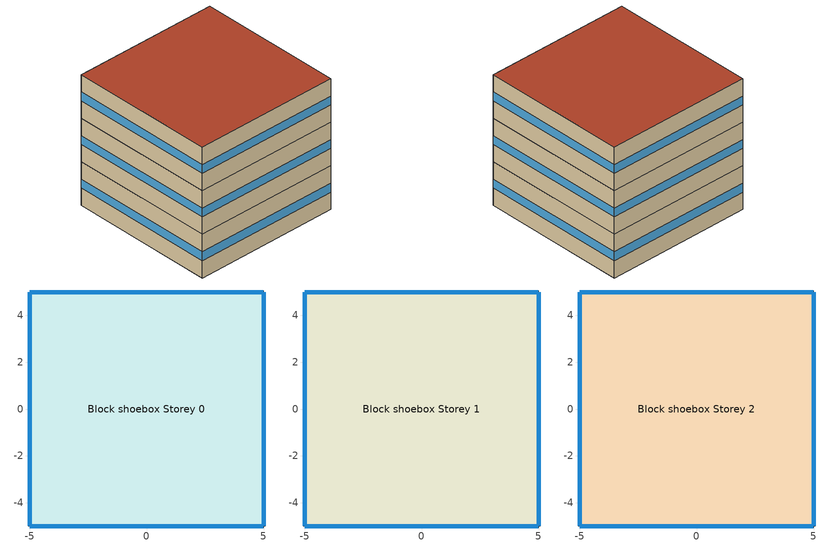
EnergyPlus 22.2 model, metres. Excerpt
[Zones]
Block shoebox Storey 0
 floor ground (GroundSlab): 5,5 5,-5 -5,-5 -5,5 z0
 wall outside (Facade): -5,-5 5,-5 5,5 -5,5 -5,-5 z0:3
 window (single): 5,5 -5,5 / -5,5 -5,-5 / -5,-5 5,-5 / 5,-5 5,5 z1.2:1.8
Block shoebox Storey 1
 floor to Block shoebox Storey 0 (FloorCeiling_Reversed): 5,5 5,-5 -5,-5 -5,5 z3
 wall outside (Facade): -5,-5 5,-5 5,5 -5,5 -5,-5 z3:6
 window (single): 5,5 -5,5 / -5,5 -5,-5 / -5,-5 5,-5 / 5,-5 5,5 z4.2:4.8
Block shoebox Storey 2
 floor to Block shoebox Storey 1 (FloorCeiling_Reversed): 5,5 5,-5 -5,-5 -5,5 z6
 wall outside (Facade): -5,-5 5,-5 5,5 -5,5 -5,-5 z6:9
 window (single): 5,5 -5,5 / -5,5 -5,-5 / -5,-5 5,-5 / 5,-5 5,5 z7.2:7.8
 roof outside (Roof): 5,-5 5,5 -5,5 -5,-5 z9
[Building]
None: North Axis=0; Terrain=Suburbs; Loads Convergence Tolerance Value=0.04; Temperature Convergence Tolerance Value=0.4; Solar Distribution=FullInteriorAndExterior; Maximum Number of Warmup Days=25; Minimum Number of Warmup Days=6
[Site:Location]
Boston-Logan.Intl.AP_MA_USA Design_Conditions: Latitude=42.36; Longitude=-71.01; Time Zone=-5; Elevation=3.7
[SizingPeriod:WeatherFileConditionType] Use Weather File Daylight Saving Period=Yes; Use Weather File Rain and Snow Indicators=Yes
Name | Period Selection | Day of Week for Start Day
Winter Extreme | WinterExtreme | WinterDesignDay
Summer Extreme | SummerExtreme | SummerDesignDay
[Site:GroundTemperature:BuildingSurface]
1.11, 0.1, 1.89, 4.69, 12.02, 17.68, 21.5, 22.66, 20.68, 16.29, 10.42, 4.97
[MATERIAL] Specific Heat=880; Thermal Absorptance=0.7; Solar Absorptance=0.3; Visible Absorptance=0.3
Name | Roughness | Thickness | Conductivity | Density
Concrete_0.1m | MediumRough | 0.1 | 1.74 | 2400
EPS_0.05m | Smooth | 0.05 | 0.03 | 10
XPS_0.05m | Smooth | 0.05 | 0.03 | 20
Gypsum_0.01m | MediumRough | 0.01 | 0.36 | 800
[WINDOWMATERIAL:SIMPLEGLAZINGSYSTEM]
single: UFactor=1; Solar Heat Gain Coefficient=0.7; Visible Transmittance=0.5
[CONSTRUCTION]
Roof: Concrete_0.1m, EPS_0.05m, XPS_0.05m, Gypsum_0.01m
Facade; InternalMass: Concrete_0.1m, Gypsum_0.01m
FloorCeiling_Reversed: Gypsum_0.01m, EPS_0.05m, XPS_0.05m, Concrete_0.1m
GroundSlab: Concrete_0.1m, XPS_0.05m
single: single
[ZONE] Type=1; Multiplier=1; Ceiling Height=autocalculate; Volume=autocalculate; Floor Area=autocalculate; Part of Total Floor Area=Yes
Block shoebox Storey 0; Block shoebox Storey 1; Block shoebox Storey 2
[INTERNALMASS] Construction=InternalMass; Surface Area=20
Name | Zone or ZoneList
Block shoebox Storey 0_InternalMass | Block shoebox Storey 0
Block shoebox Storey 1_InternalMass | Block shoebox Storey 1
Block shoebox Storey 2_InternalMass | Block shoebox Storey 2
[PEOPLE] Number of People Schedule=Occupancy_Year; Number of People Calculation Method=People/Area; People per Floor Area=0.01; Fraction Radiant=0.3; Sensible Heat Fraction=autocalculate; Carbon Dioxide Generation Rate=3.82e-08; Enable ASHRAE 55 Comfort Warnings=No; Mean Radiant Temperature Calculation Type=EnclosureAveraged; Clothing Insulation Calculation Method=ClothingInsulationSchedule; Cold Stress Temperature Threshold=15.56; Heat Stress Temperature Threshold=30
Name | Zone or ZoneList or Space or SpaceList | Activity Level Schedule
Block shoebox Storey 0_residential_PEOPLE | Block shoebox Storey 0 | Block shoebox Storey 0_residential_PEOPLE_Activity_Schedule
Block shoebox Storey 1_residential_PEOPLE | Block shoebox Storey 1 | Block shoebox Storey 1_residential_PEOPLE_Activity_Schedule
Block shoebox Storey 2_residential_PEOPLE | Block shoebox Storey 2 | Block shoebox Storey 2_residential_PEOPLE_Activity_Schedule
[LIGHTS] Schedule=Lights_Year; Design Level Calculation Method=Watts/Area; Watts per Floor Area=16; Return Air Fraction=0; Fraction Radiant=0.42; Fraction Visible=0.18; Fraction Replaceable=1; Return Air Fraction Calculated from Plenum Temperature=No; Return Air Fraction Function of Plenum Temperature Coefficient 1=0; Return Air Fraction Function of Plenum Temperature Coefficient 2=0
Name | Zone or ZoneList or Space or SpaceList
Block shoebox Storey 0_old_warm_residential_LIGHTS | Block shoebox Storey 0
Block shoebox Storey 1_old_warm_residential_LIGHTS | Block shoebox Storey 1
Block shoebox Storey 2_old_warm_residential_LIGHTS | Block shoebox Storey 2
[ELECTRICEQUIPMENT] Schedule=Equipment_Year; Design Level Calculation Method=Watts/Area; Watts per Floor Area=20; Fraction Latent=0; Fraction Radiant=0.2; Fraction Lost=0
Name | Zone or ZoneList or Space or SpaceList
Block shoebox Storey 0_old_residential_EQUIPMENT | Block shoebox Storey 0
Block shoebox Storey 1_old_residential_EQUIPMENT | Block shoebox Storey 1
Block shoebox Storey 2_old_residential_EQUIPMENT | Block shoebox Storey 2
[ZONEINFILTRATION:DESIGNFLOWRATE] Design Flow Rate Calculation Method=AirChanges/Hour; Flow Rate per Exterior Surface Area=0; Air Changes per Hour=0.3; Constant Term Coefficient=1; Temperature Term Coefficient=0; Velocity Term Coefficient=0; Velocity Squared Term Coefficient=0; Density Basis=Outdoor
Name | Zone or ZoneList or Space or SpaceList | Schedule
Block shoebox Storey 0_office_unweatherized_INFILTRATION | Block shoebox Storey 0 | Block shoebox Storey 0_office_unweatherized_INFILTRATION_Schedule
Block shoebox Storey 1_office_unweatherized_INFILTRATION | Block shoebox Storey 1 | Block shoebox Storey 1_office_unweatherized_INFILTRATION_Schedule
Block shoebox Storey 2_office_unweatherized_INFILTRATION | Block shoebox Storey 2 | Block shoebox Storey 2_office_unweatherized_INFILTRATION_Schedule
[DesignSpecification:OutdoorAir] Outdoor Air Method=Sum; Outdoor Air Flow per Person=0.006; Outdoor Air Flow per Zone Floor Area=0.0002; Outdoor Air Flow per Zone=0
SZ DSOA Block shoebox Storey 0; SZ DSOA Block shoebox Storey 1; SZ DSOA Block shoebox Storey 2
[Sizing:Zone] Zone Cooling Design Supply Air Temperature Input Method=SupplyAirTemperature; Zone Cooling Design Supply Air Temperature=13; Zone Heating Design Supply Air Temperature Input Method=SupplyAirTemperature; Zone Heating Design Supply Air Temperature=30; Zone Cooling Design Supply Air Humidity Ratio=0.0077; Zone Heating Design Supply Air Humidity Ratio=0.0156; Cooling Design Air Flow Method=DesignDay; Cooling Design Air Flow Rate=0; Cooling Minimum Air Flow Fraction=0; Heating Design Air Flow Method=DesignDay; Heating Design Air Flow Rate=0; Heating Maximum Air Flow Fraction=0
Name | Design Specification Outdoor Air Object
Block shoebox Storey 0 | SZ DSOA Block shoebox Storey 0
Block shoebox Storey 1 | SZ DSOA Block shoebox Storey 1
Block shoebox Storey 2 | SZ DSOA Block shoebox Storey 2
[ZoneControl:Thermostat] Control Type Schedule=HVACTemplate-Always 4
Name | Zone or ZoneList | Control 1
Block shoebox Storey 0 Thermostat | Block shoebox Storey 0 | Block shoebox Storey 0_warm_residential_THERMOSTAT Dual SP Control
Block shoebox Storey 1 Thermostat | Block shoebox Storey 1 | Block shoebox Storey 1_warm_residential_THERMOSTAT Dual SP Control
Block shoebox Storey 2 Thermostat | Block shoebox Storey 2 | Block shoebox Storey 2_warm_residential_THERMOSTAT Dual SP Control
[ThermostatSetpoint:DualSetpoint] Heating Setpoint Temperature Schedule=Heating_Year; Cooling Setpoint Temperature Schedule=Cooling_Year
Block shoebox Storey 0_warm_residential_THERMOSTAT Dual SP Control; Block shoebox Storey 1_warm_residential_THERMOSTAT Dual SP Control; Block shoebox Storey 2_warm_residential_THERMOSTAT Dual SP Control
[ZoneHVAC:IdealLoadsAirSystem] Maximum Heating Supply Air Temperature=30; Minimum Cooling Supply Air Temperature=13; Maximum Heating Supply Air Humidity Ratio=0.0156; Minimum Cooling Supply Air Humidity Ratio=0.0077; Heating Limit=LimitFlowRateAndCapacity; Maximum Heating Air Flow Rate=autosize; Maximum Sensible Heating Capacity=autosize; Cooling Limit=LimitFlowRateAndCapacity; Maximum Cooling Air Flow Rate=autosize; Maximum Total Cooling Capacity=autosize; Dehumidification Control Type=None; Cooling Sensible Heat Ratio=0.7; Humidification Control Type=None; Demand Controlled Ventilation Type=None; Outdoor Air Economizer Type=NoEconomizer; Heat Recovery Type=Sensible; Sensible Heat Recovery Effectiveness=0.7; Latent Heat Recovery Effectiveness=0.65
Name | Design Specification Outdoor Air Object
Block shoebox Storey 0 Ideal Loads Air System | SZ DSOA Block shoebox Storey 0
Block shoebox Storey 1 Ideal Loads Air System | SZ DSOA Block shoebox Storey 1
Block shoebox Storey 2 Ideal Loads Air System | SZ DSOA Block shoebox Storey 2
[Zone equipment]
Block shoebox Storey 0: Block shoebox Storey 0 Ideal Loads Air System
Block shoebox Storey 1: Block shoebox Storey 1 Ideal Loads Air System
Block shoebox Storey 2: Block shoebox Storey 2 Ideal Loads Air System
[WATERUSE:EQUIPMENT] EndUse Subcategory=Domestic Hot Water; Peak Flow Rate=5.53241e-06; Flow Rate Fraction Schedule=WaterUse_Year
Name | Target Temperature Schedule | Hot Water Supply Temperature Schedule | Cold Water Supply Temperature Schedule | Zone
Block shoebox Storey 0_residential_good_WATER | Block shoebox Storey 0_residential_good_WATER_TargetWaterTemperatureSch | Block shoebox Storey 0_residential_good_WATER_TargetWaterTemperatureSch | Block shoebox Storey 0_residential_good_WATER_InletWaterTemperatureSch | Block shoebox Storey 0
Block shoebox Storey 1_residential_good_WATER | Block shoebox Storey 1_residential_good_WATER_TargetWaterTemperatureSch | Block shoebox Storey 1_residential_good_WATER_TargetWaterTemperatureSch | Block shoebox Storey 1_residential_good_WATER_InletWaterTemperatureSch | Block shoebox Storey 1
Block shoebox Storey 2_residential_good_WATER | Block shoebox Storey 2_residential_good_WATER_TargetWaterTemperatureSch | Block shoebox Storey 2_residential_good_WATER_TargetWaterTemperatureSch | Block shoebox Storey 2_residential_good_WATER_InletWaterTemperatureSch | Block shoebox Storey 2
[SCHEDULE:DAY:HOURLY]
d_AllOn_00; d_Block shoebox Storey 0_office_unweatherized_INFILTRATION_Schedule_00; d_Block shoebox Storey 1_office_unweatherized_INFILTRATION_Schedule_00; d_Block shoebox Storey 2_office_unweatherized_INFILTRATION_Schedule_00: 1, 1, 1, 1, 1, 1, 1, 1, 1, 1, 1, 1, 1, 1, 1, 1, 1, 1, 1, 1, 1, 1, 1, 1
Lights_Monday; Lights_Tuesday; Lights_Wednesday; Lights_Thursday; Lights_Friday; Lights_Saturday; Lights_Sunday; Occupancy_Monday; Occupancy_Tuesday; Occupancy_Wednesday; Occupancy_Thursday; Occupancy_Friday; Occupancy_Saturday; Occupancy_Sunday; Equipment_Monday; Equipment_Tuesday; Equipment_Wednesday; Equipment_Thursday; Equipment_Friday; Equipment_Saturday; Equipment_Sunday; WaterUse_Monday; WaterUse_Tuesday; WaterUse_Wednesday; WaterUse_Thursday; WaterUse_Friday; WaterUse_Saturday; WaterUse_Sunday; Block shoebox Storey 0_warm_residential_THERMOSTAT_HeatingDesignDay; Heating_Monday; Heating_Tuesday; Heating_Wednesday; Heating_Thursday; Heating_Friday; Heating_Saturday; Heating_Sunday; Block shoebox Storey 0_warm_residential_THERMOSTAT_CoolingDesignDay; Cooling_Monday; Cooling_Tuesday; Cooling_Wednesday; Cooling_Thursday; Cooling_Friday; Cooling_Saturday; Cooling_Sunday: 0.5, 0.5, 0.5, 0.5, 0.5, 0.5, 0.5, 0.5, 0.5, 0.5, 0.5, 0.5, 0.5, 0.5, 0.5, 0.5, 0.5, 0.5, 0.5, 0.5, 0.5, 0.5, 0.5, 0.5
d_Block shoebox Storey 0_residential_PEOPLE_Activity_Schedule_00; d_Block shoebox Storey 1_residential_PEOPLE_Activity_Schedule_00; d_Block shoebox Storey 2_residential_PEOPLE_Activity_Schedule_00: 111.552, 111.552, 111.552, 111.552, 111.552, 111.552, 111.552, 111.552, 111.552, 111.552, 111.552, 111.552, 111.552, 111.552, 111.552, 111.552, 111.552, 111.552, 111.552, 111.552, 111.552, 111.552, 111.552, 111.552
d_Block shoebox Storey 0_residential_good_WATER_TargetWaterTemperatureSch_00; d_Block shoebox Storey 1_residential_good_WATER_TargetWaterTemperatureSch_00; d_Block shoebox Storey 2_residential_good_WATER_TargetWaterTemperatureSch_00: 55, 55, 55, 55, 55, 55, 55, 55, 55, 55, 55, 55, 55, 55, 55, 55, 55, 55, 55, 55, 55, 55, 55, 55
d_Block shoebox Storey 0_residential_good_WATER_InletWaterTemperatureSch_00; d_Block shoebox Storey 1_residential_good_WATER_InletWaterTemperatureSch_00; d_Block shoebox Storey 2_residential_good_WATER_InletWaterTemperatureSch_00: 10, 10, 10, 10, 10, 10, 10, 10, 10, 10, 10, 10, 10, 10, 10, 10, 10, 10, 10, 10, 10, 10, 10, 10
[SCHEDULE:WEEK:DAILY]
Lights_RegularWeek: Lights_Sunday, Lights_Monday, Lights_Tuesday, Lights_Wednesday, Lights_Thursday, Lights_Friday, Lights_Saturday, Lights_Sunday, d_AllOn_00, d_AllOn_00, Lights_Monday, Lights_Monday
Lights_All_Monday: Lights_Monday, Lights_Monday, Lights_Monday, Lights_Monday, Lights_Monday, Lights_Monday, Lights_Monday, Lights_Monday, d_AllOn_00, d_AllOn_00, Lights_Monday, Lights_Monday
w_Block shoebox Storey 0_residential_PEOPLE_Activity_Schedule_00: d_Block shoebox Storey 0_residential_PEOPLE_Activity_Schedule_00, d_Block shoebox Storey 0_residential_PEOPLE_Activity_Schedule_00, d_Block shoebox Storey 0_residential_PEOPLE_Activity_Schedule_00, d_Block shoebox Storey 0_residential_PEOPLE_Activity_Schedule_00, d_Block shoebox Storey 0_residential_PEOPLE_Activity_Schedule_00, d_Block shoebox Storey 0_residential_PEOPLE_Activity_Schedule_00, d_Block shoebox Storey 0_residential_PEOPLE_Activity_Schedule_00, d_Block shoebox Storey 0_residential_PEOPLE_Activity_Schedule_00, d_Block shoebox Storey 0_residential_PEOPLE_Activity_Schedule_00, d_Block shoebox Storey 0_residential_PEOPLE_Activity_Schedule_00, d_Block shoebox Storey 0_residential_PEOPLE_Activity_Schedule_00, d_Block shoebox Storey 0_residential_PEOPLE_Activity_Schedule_00
Occupancy_RegularWeek: Occupancy_Sunday, Occupancy_Monday, Occupancy_Tuesday, Occupancy_Wednesday, Occupancy_Thursday, Occupancy_Friday, Occupancy_Saturday, Occupancy_Sunday, d_AllOn_00, d_AllOn_00, Occupancy_Monday, Occupancy_Monday
Occupancy_All_Monday: Occupancy_Monday, Occupancy_Monday, Occupancy_Monday, Occupancy_Monday, Occupancy_Monday, Occupancy_Monday, Occupancy_Monday, Occupancy_Monday, d_AllOn_00, d_AllOn_00, Occupancy_Monday, Occupancy_Monday
Equipment_RegularWeek: Equipment_Sunday, Equipment_Monday, Equipment_Tuesday, Equipment_Wednesday, Equipment_Thursday, Equipment_Friday, Equipment_Saturday, Equipment_Sunday, d_AllOn_00, d_AllOn_00, Equipment_Monday, Equipment_Monday
Equipment_All_Monday: Equipment_Monday, Equipment_Monday, Equipment_Monday, Equipment_Monday, Equipment_Monday, Equipment_Monday, Equipment_Monday, Equipment_Monday, d_AllOn_00, d_AllOn_00, Equipment_Monday, Equipment_Monday
w_Block shoebox Storey 0_residential_good_WATER_TargetWaterTemperatureSch_00: d_Block shoebox Storey 0_residential_good_WATER_TargetWaterTemperatureSch_00, d_Block shoebox Storey 0_residential_good_WATER_TargetWaterTemperatureSch_00, d_Block shoebox Storey 0_residential_good_WATER_TargetWaterTemperatureSch_00, d_Block shoebox Storey 0_residential_good_WATER_TargetWaterTemperatureSch_00, d_Block shoebox Storey 0_residential_good_WATER_TargetWaterTemperatureSch_00, d_Block shoebox Storey 0_residential_good_WATER_TargetWaterTemperatureSch_00, d_Block shoebox Storey 0_residential_good_WATER_TargetWaterTemperatureSch_00, d_Block shoebox Storey 0_residential_good_WATER_TargetWaterTemperatureSch_00, d_Block shoebox Storey 0_residential_good_WATER_TargetWaterTemperatureSch_00, d_Block shoebox Storey 0_residential_good_WATER_TargetWaterTemperatureSch_00, d_Block shoebox Storey 0_residential_good_WATER_TargetWaterTemperatureSch_00, d_Block shoebox Storey 0_residential_good_WATER_TargetWaterTemperatureSch_00
w_Block shoebox Storey 0_residential_good_WATER_InletWaterTemperatureSch_00: d_Block shoebox Storey 0_residential_good_WATER_InletWaterTemperatureSch_00, d_Block shoebox Storey 0_residential_good_WATER_InletWaterTemperatureSch_00, d_Block shoebox Storey 0_residential_good_WATER_InletWaterTemperatureSch_00, d_Block shoebox Storey 0_residential_good_WATER_InletWaterTemperatureSch_00, d_Block shoebox Storey 0_residential_good_WATER_InletWaterTemperatureSch_00, d_Block shoebox Storey 0_residential_good_WATER_InletWaterTemperatureSch_00, d_Block shoebox Storey 0_residential_good_WATER_InletWaterTemperatureSch_00, d_Block shoebox Storey 0_residential_good_WATER_InletWaterTemperatureSch_00, d_Block shoebox Storey 0_residential_good_WATER_InletWaterTemperatureSch_00, d_Block shoebox Storey 0_residential_good_WATER_InletWaterTemperatureSch_00, d_Block shoebox Storey 0_residential_good_WATER_InletWaterTemperatureSch_00, d_Block shoebox Storey 0_residential_good_WATER_InletWaterTemperatureSch_00
WaterUse_RegularWeek: WaterUse_Sunday, WaterUse_Monday, WaterUse_Tuesday, WaterUse_Wednesday, WaterUse_Thursday, WaterUse_Friday, WaterUse_Saturday, WaterUse_Sunday, WaterUse_Monday, WaterUse_Monday, WaterUse_Monday, WaterUse_Monday
WaterUse_All_Monday: WaterUse_Monday, WaterUse_Monday, WaterUse_Monday, WaterUse_Monday, WaterUse_Monday, WaterUse_Monday, WaterUse_Monday, WaterUse_Monday, WaterUse_Monday, WaterUse_Monday, WaterUse_Monday, WaterUse_Monday
Heating_RegularWeek: Heating_Sunday, Heating_Monday, Heating_Tuesday, Heating_Wednesday, Heating_Thursday, Heating_Friday, Heating_Saturday, Heating_Sunday, Block shoebox Storey 0_warm_residential_THERMOSTAT_HeatingDesignDay, Block shoebox Storey 0_warm_residential_THERMOSTAT_HeatingDesignDay, Heating_Monday, Heating_Monday
Heating_All_Monday: Heating_Monday, Heating_Monday, Heating_Monday, Heating_Monday, Heating_Monday, Heating_Monday, Heating_Monday, Heating_Monday, Block shoebox Storey 0_warm_residential_THERMOSTAT_HeatingDesignDay, Block shoebox Storey 0_warm_residential_THERMOSTAT_HeatingDesignDay, Heating_Monday, Heating_Monday
Cooling_RegularWeek: Cooling_Sunday, Cooling_Monday, Cooling_Tuesday, Cooling_Wednesday, Cooling_Thursday, Cooling_Friday, Cooling_Saturday, Cooling_Sunday, Block shoebox Storey 0_warm_residential_THERMOSTAT_CoolingDesignDay, Block shoebox Storey 0_warm_residential_THERMOSTAT_CoolingDesignDay, Cooling_Monday, Cooling_Monday
Cooling_All_Monday: Cooling_Monday, Cooling_Monday, Cooling_Monday, Cooling_Monday, Cooling_Monday, Cooling_Monday, Cooling_Monday, Cooling_Monday, Block shoebox Storey 0_warm_residential_THERMOSTAT_CoolingDesignDay, Block shoebox Storey 0_warm_residential_THERMOSTAT_CoolingDesignDay, Cooling_Monday, Cooling_Monday
w_Block shoebox Storey 0_office_unweatherized_INFILTRATION_Schedule_00: d_Block shoebox Storey 0_office_unweatherized_INFILTRATION_Schedule_00, d_Block shoebox Storey 0_office_unweatherized_INFILTRATION_Schedule_00, d_Block shoebox Storey 0_office_unweatherized_INFILTRATION_Schedule_00, d_Block shoebox Storey 0_office_unweatherized_INFILTRATION_Schedule_00, d_Block shoebox Storey 0_office_unweatherized_INFILTRATION_Schedule_00, d_Block shoebox Storey 0_office_unweatherized_INFILTRATION_Schedule_00, d_Block shoebox Storey 0_office_unweatherized_INFILTRATION_Schedule_00, d_Block shoebox Storey 0_office_unweatherized_INFILTRATION_Schedule_00, d_Block shoebox Storey 0_office_unweatherized_INFILTRATION_Schedule_00, d_Block shoebox Storey 0_office_unweatherized_INFILTRATION_Schedule_00, d_Block shoebox Storey 0_office_unweatherized_INFILTRATION_Schedule_00, d_Block shoebox Storey 0_office_unweatherized_INFILTRATION_Schedule_00
w_Block shoebox Storey 1_residential_PEOPLE_Activity_Schedule_00: d_Block shoebox Storey 1_residential_PEOPLE_Activity_Schedule_00, d_Block shoebox Storey 1_residential_PEOPLE_Activity_Schedule_00, d_Block shoebox Storey 1_residential_PEOPLE_Activity_Schedule_00, d_Block shoebox Storey 1_residential_PEOPLE_Activity_Schedule_00, d_Block shoebox Storey 1_residential_PEOPLE_Activity_Schedule_00, d_Block shoebox Storey 1_residential_PEOPLE_Activity_Schedule_00, d_Block shoebox Storey 1_residential_PEOPLE_Activity_Schedule_00, d_Block shoebox Storey 1_residential_PEOPLE_Activity_Schedule_00, d_Block shoebox Storey 1_residential_PEOPLE_Activity_Schedule_00, d_Block shoebox Storey 1_residential_PEOPLE_Activity_Schedule_00, d_Block shoebox Storey 1_residential_PEOPLE_Activity_Schedule_00, d_Block shoebox Storey 1_residential_PEOPLE_Activity_Schedule_00
w_Block shoebox Storey 1_residential_good_WATER_TargetWaterTemperatureSch_00: d_Block shoebox Storey 1_residential_good_WATER_TargetWaterTemperatureSch_00, d_Block shoebox Storey 1_residential_good_WATER_TargetWaterTemperatureSch_00, d_Block shoebox Storey 1_residential_good_WATER_TargetWaterTemperatureSch_00, d_Block shoebox Storey 1_residential_good_WATER_TargetWaterTemperatureSch_00, d_Block shoebox Storey 1_residential_good_WATER_TargetWaterTemperatureSch_00, d_Block shoebox Storey 1_residential_good_WATER_TargetWaterTemperatureSch_00, d_Block shoebox Storey 1_residential_good_WATER_TargetWaterTemperatureSch_00, d_Block shoebox Storey 1_residential_good_WATER_TargetWaterTemperatureSch_00, d_Block shoebox Storey 1_residential_good_WATER_TargetWaterTemperatureSch_00, d_Block shoebox Storey 1_residential_good_WATER_TargetWaterTemperatureSch_00, d_Block shoebox Storey 1_residential_good_WATER_TargetWaterTemperatureSch_00, d_Block shoebox Storey 1_residential_good_WATER_TargetWaterTemperatureSch_00
w_Block shoebox Storey 1_residential_good_WATER_InletWaterTemperatureSch_00: d_Block shoebox Storey 1_residential_good_WATER_InletWaterTemperatureSch_00, d_Block shoebox Storey 1_residential_good_WATER_InletWaterTemperatureSch_00, d_Block shoebox Storey 1_residential_good_WATER_InletWaterTemperatureSch_00, d_Block shoebox Storey 1_residential_good_WATER_InletWaterTemperatureSch_00, d_Block shoebox Storey 1_residential_good_WATER_InletWaterTemperatureSch_00, d_Block shoebox Storey 1_residential_good_WATER_InletWaterTemperatureSch_00, d_Block shoebox Storey 1_residential_good_WATER_InletWaterTemperatureSch_00, d_Block shoebox Storey 1_residential_good_WATER_InletWaterTemperatureSch_00, d_Block shoebox Storey 1_residential_good_WATER_InletWaterTemperatureSch_00, d_Block shoebox Storey 1_residential_good_WATER_InletWaterTemperatureSch_00, d_Block shoebox Storey 1_residential_good_WATER_InletWaterTemperatureSch_00, d_Block shoebox Storey 1_residential_good_WATER_InletWaterTemperatureSch_00
w_Block shoebox Storey 1_office_unweatherized_INFILTRATION_Schedule_00: d_Block shoebox Storey 1_office_unweatherized_INFILTRATION_Schedule_00, d_Block shoebox Storey 1_office_unweatherized_INFILTRATION_Schedule_00, d_Block shoebox Storey 1_office_unweatherized_INFILTRATION_Schedule_00, d_Block shoebox Storey 1_office_unweatherized_INFILTRATION_Schedule_00, d_Block shoebox Storey 1_office_unweatherized_INFILTRATION_Schedule_00, d_Block shoebox Storey 1_office_unweatherized_INFILTRATION_Schedule_00, d_Block shoebox Storey 1_office_unweatherized_INFILTRATION_Schedule_00, d_Block shoebox Storey 1_office_unweatherized_INFILTRATION_Schedule_00, d_Block shoebox Storey 1_office_unweatherized_INFILTRATION_Schedule_00, d_Block shoebox Storey 1_office_unweatherized_INFILTRATION_Schedule_00, d_Block shoebox Storey 1_office_unweatherized_INFILTRATION_Schedule_00, d_Block shoebox Storey 1_office_unweatherized_INFILTRATION_Schedule_00
w_Block shoebox Storey 2_residential_PEOPLE_Activity_Schedule_00: d_Block shoebox Storey 2_residential_PEOPLE_Activity_Schedule_00, d_Block shoebox Storey 2_residential_PEOPLE_Activity_Schedule_00, d_Block shoebox Storey 2_residential_PEOPLE_Activity_Schedule_00, d_Block shoebox Storey 2_residential_PEOPLE_Activity_Schedule_00, d_Block shoebox Storey 2_residential_PEOPLE_Activity_Schedule_00, d_Block shoebox Storey 2_residential_PEOPLE_Activity_Schedule_00, d_Block shoebox Storey 2_residential_PEOPLE_Activity_Schedule_00, d_Block shoebox Storey 2_residential_PEOPLE_Activity_Schedule_00, d_Block shoebox Storey 2_residential_PEOPLE_Activity_Schedule_00, d_Block shoebox Storey 2_residential_PEOPLE_Activity_Schedule_00, d_Block shoebox Storey 2_residential_PEOPLE_Activity_Schedule_00, d_Block shoebox Storey 2_residential_PEOPLE_Activity_Schedule_00
w_Block shoebox Storey 2_residential_good_WATER_TargetWaterTemperatureSch_00: d_Block shoebox Storey 2_residential_good_WATER_TargetWaterTemperatureSch_00, d_Block shoebox Storey 2_residential_good_WATER_TargetWaterTemperatureSch_00, d_Block shoebox Storey 2_residential_good_WATER_TargetWaterTemperatureSch_00, d_Block shoebox Storey 2_residential_good_WATER_TargetWaterTemperatureSch_00, d_Block shoebox Storey 2_residential_good_WATER_TargetWaterTemperatureSch_00, d_Block shoebox Storey 2_residential_good_WATER_TargetWaterTemperatureSch_00, d_Block shoebox Storey 2_residential_good_WATER_TargetWaterTemperatureSch_00, d_Block shoebox Storey 2_residential_good_WATER_TargetWaterTemperatureSch_00, d_Block shoebox Storey 2_residential_good_WATER_TargetWaterTemperatureSch_00, d_Block shoebox Storey 2_residential_good_WATER_TargetWaterTemperatureSch_00, d_Block shoebox Storey 2_residential_good_WATER_TargetWaterTemperatureSch_00, d_Block shoebox Storey 2_residential_good_WATER_TargetWaterTemperatureSch_00
w_Block shoebox Storey 2_residential_good_WATER_InletWaterTemperatureSch_00: d_Block shoebox Storey 2_residential_good_WATER_InletWaterTemperatureSch_00, d_Block shoebox Storey 2_residential_good_WATER_InletWaterTemperatureSch_00, d_Block shoebox Storey 2_residential_good_WATER_InletWaterTemperatureSch_00, d_Block shoebox Storey 2_residential_good_WATER_InletWaterTemperatureSch_00, d_Block shoebox Storey 2_residential_good_WATER_InletWaterTemperatureSch_00, d_Block shoebox Storey 2_residential_good_WATER_InletWaterTemperatureSch_00, d_Block shoebox Storey 2_residential_good_WATER_InletWaterTemperatureSch_00, d_Block shoebox Storey 2_residential_good_WATER_InletWaterTemperatureSch_00, d_Block shoebox Storey 2_residential_good_WATER_InletWaterTemperatureSch_00, d_Block shoebox Storey 2_residential_good_WATER_InletWaterTemperatureSch_00, d_Block shoebox Storey 2_residential_good_WATER_InletWaterTemperatureSch_00, d_Block shoebox Storey 2_residential_good_WATER_InletWaterTemperatureSch_00
w_Block shoebox Storey 2_office_unweatherized_INFILTRATION_Schedule_00: d_Block shoebox Storey 2_office_unweatherized_INFILTRATION_Schedule_00, d_Block shoebox Storey 2_office_unweatherized_INFILTRATION_Schedule_00, d_Block shoebox Storey 2_office_unweatherized_INFILTRATION_Schedule_00, d_Block shoebox Storey 2_office_unweatherized_INFILTRATION_Schedule_00, d_Block shoebox Storey 2_office_unweatherized_INFILTRATION_Schedule_00, d_Block shoebox Storey 2_office_unweatherized_INFILTRATION_Schedule_00, d_Block shoebox Storey 2_office_unweatherized_INFILTRATION_Schedule_00, d_Block shoebox Storey 2_office_unweatherized_INFILTRATION_Schedule_00, d_Block shoebox Storey 2_office_unweatherized_INFILTRATION_Schedule_00, d_Block shoebox Storey 2_office_unweatherized_INFILTRATION_Schedule_00, d_Block shoebox Storey 2_office_unweatherized_INFILTRATION_Schedule_00, d_Block shoebox Storey 2_office_unweatherized_INFILTRATION_Schedule_00
[SCHEDULE:YEAR]
Lights_Year: Lights_RegularWeek, 1, 1, 1, 31, Lights_RegularWeek, 2, 1, 2, 28, Lights_RegularWeek, 3, 1, 3, 31, Lights_RegularWeek, 4, 1, 4, 30, Lights_RegularWeek, 5, 1, 5, 31, Lights_RegularWeek, 6, 1, 6, 30, Lights_All_Monday, 7, 1, 7, 31, Lights_All_Monday, 8, 1, 8, 31, Lights_All_Monday, 9, 1, 9, 30, Lights_All_Monday, 10, 1, 10, 31, Lights_All_Monday, 11, 1, 11, 30, Lights_All_Monday, 12, 1, 12, 31
Block shoebox Storey 0_residential_PEOPLE_Activity_Schedule: w_Block shoebox Storey 0_residential_PEOPLE_Activity_Schedule_00, 1, 1, 12, 31
Occupancy_Year: Occupancy_RegularWeek, 1, 1, 1, 31, Occupancy_RegularWeek, 2, 1, 2, 28, Occupancy_RegularWeek, 3, 1, 3, 31, Occupancy_RegularWeek, 4, 1, 4, 30, Occupancy_RegularWeek, 5, 1, 5, 31, Occupancy_RegularWeek, 6, 1, 6, 30, Occupancy_All_Monday, 7, 1, 7, 31, Occupancy_All_Monday, 8, 1, 8, 31, Occupancy_All_Monday, 9, 1, 9, 30, Occupancy_All_Monday, 10, 1, 10, 31, Occupancy_All_Monday, 11, 1, 11, 30, Occupancy_All_Monday, 12, 1, 12, 31
Equipment_Year: Equipment_RegularWeek, 1, 1, 1, 31, Equipment_RegularWeek, 2, 1, 2, 28, Equipment_RegularWeek, 3, 1, 3, 31, Equipment_RegularWeek, 4, 1, 4, 30, Equipment_RegularWeek, 5, 1, 5, 31, Equipment_RegularWeek, 6, 1, 6, 30, Equipment_All_Monday, 7, 1, 7, 31, Equipment_All_Monday, 8, 1, 8, 31, Equipment_All_Monday, 9, 1, 9, 30, Equipment_All_Monday, 10, 1, 10, 31, Equipment_All_Monday, 11, 1, 11, 30, Equipment_All_Monday, 12, 1, 12, 31
Block shoebox Storey 0_residential_good_WATER_TargetWaterTemperatureSch: w_Block shoebox Storey 0_residential_good_WATER_TargetWaterTemperatureSch_00, 1, 1, 12, 31
Block shoebox Storey 0_residential_good_WATER_InletWaterTemperatureSch: w_Block shoebox Storey 0_residential_good_WATER_InletWaterTemperatureSch_00, 1, 1, 12, 31
WaterUse_Year: WaterUse_RegularWeek, 1, 1, 1, 31, WaterUse_RegularWeek, 2, 1, 2, 28, WaterUse_RegularWeek, 3, 1, 3, 31, WaterUse_RegularWeek, 4, 1, 4, 30, WaterUse_RegularWeek, 5, 1, 5, 31, WaterUse_RegularWeek, 6, 1, 6, 30, WaterUse_All_Monday, 7, 1, 7, 31, WaterUse_All_Monday, 8, 1, 8, 31, WaterUse_All_Monday, 9, 1, 9, 30, WaterUse_All_Monday, 10, 1, 10, 31, WaterUse_All_Monday, 11, 1, 11, 30, WaterUse_All_Monday, 12, 1, 12, 31
Heating_Year: Heating_RegularWeek, 1, 1, 1, 31, Heating_RegularWeek, 2, 1, 2, 28, Heating_RegularWeek, 3, 1, 3, 31, Heating_RegularWeek, 4, 1, 4, 30, Heating_RegularWeek, 5, 1, 5, 31, Heating_RegularWeek, 6, 1, 6, 30, Heating_All_Monday, 7, 1, 7, 31, Heating_All_Monday, 8, 1, 8, 31, Heating_All_Monday, 9, 1, 9, 30, Heating_All_Monday, 10, 1, 10, 31, Heating_All_Monday, 11, 1, 11, 30, Heating_All_Monday, 12, 1, 12, 31
Cooling_Year: Cooling_RegularWeek, 1, 1, 1, 31, Cooling_RegularWeek, 2, 1, 2, 28, Cooling_RegularWeek, 3, 1, 3, 31, Cooling_RegularWeek, 4, 1, 4, 30, Cooling_RegularWeek, 5, 1, 5, 31, Cooling_RegularWeek, 6, 1, 6, 30, Cooling_All_Monday, 7, 1, 7, 31, Cooling_All_Monday, 8, 1, 8, 31, Cooling_All_Monday, 9, 1, 9, 30, Cooling_All_Monday, 10, 1, 10, 31, Cooling_All_Monday, 11, 1, 11, 30, Cooling_All_Monday, 12, 1, 12, 31
Block shoebox Storey 0_office_unweatherized_INFILTRATION_Schedule: w_Block shoebox Storey 0_office_unweatherized_INFILTRATION_Schedule_00, 1, 1, 12, 31
Block shoebox Storey 1_residential_PEOPLE_Activity_Schedule: w_Block shoebox Storey 1_residential_PEOPLE_Activity_Schedule_00, 1, 1, 12, 31
Block shoebox Storey 1_residential_good_WATER_TargetWaterTemperatureSch: w_Block shoebox Storey 1_residential_good_WATER_TargetWaterTemperatureSch_00, 1, 1, 12, 31
Block shoebox Storey 1_residential_good_WATER_InletWaterTemperatureSch: w_Block shoebox Storey 1_residential_good_WATER_InletWaterTemperatureSch_00, 1, 1, 12, 31
Block shoebox Storey 1_office_unweatherized_INFILTRATION_Schedule: w_Block shoebox Storey 1_office_unweatherized_INFILTRATION_Schedule_00, 1, 1, 12, 31
Block shoebox Storey 2_residential_PEOPLE_Activity_Schedule: w_Block shoebox Storey 2_residential_PEOPLE_Activity_Schedule_00, 1, 1, 12, 31
Block shoebox Storey 2_residential_good_WATER_TargetWaterTemperatureSch: w_Block shoebox Storey 2_residential_good_WATER_TargetWaterTemperatureSch_00, 1, 1, 12, 31
Block shoebox Storey 2_residential_good_WATER_InletWaterTemperatureSch: w_Block shoebox Storey 2_residential_good_WATER_InletWaterTemperatureSch_00, 1, 1, 12, 31
Block shoebox Storey 2_office_unweatherized_INFILTRATION_Schedule: w_Block shoebox Storey 2_office_unweatherized_INFILTRATION_Schedule_00, 1, 1, 12, 31
[Schedule:Compact]
HVACTemplate-Always 4: Through: 12/31, For: AllDays, Until: 24:00, 4
